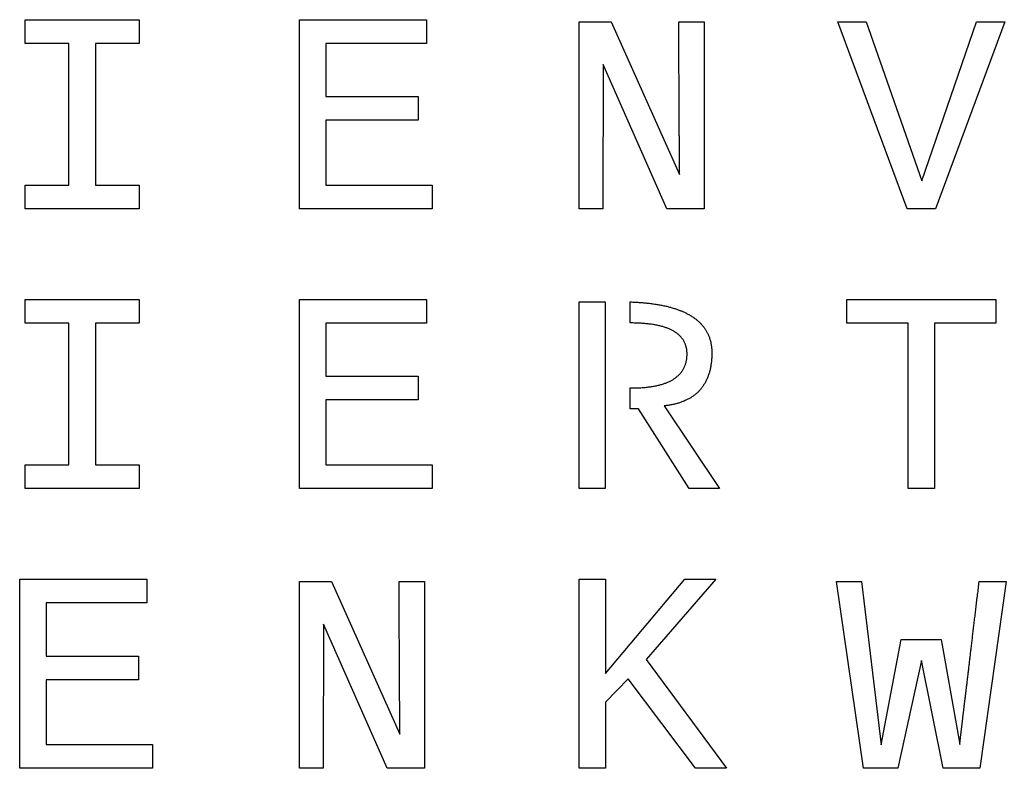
# Model space of a CAD drawing. Extents: x 0 to 500, y 0 to 500.
# Drawn here: x 242.6 to 360.1, y 272 to 361.2 of the extents above; entities that cross this region are included whole.
import ezdxf

# ---------------------------------------------------------------- set-up
doc = ezdxf.new("R2010")
doc.units = 0
doc.layers.get('0').update_dxf_attribs({"linetype": 'continuous'})

# ---------------------------------------------------------------- blocks, each defined once
blk = doc.blocks.new('SHAPESTRING060')
at = {"color": 0}
for points in [[(312.34, 305.31), (309.22, 305.31), (309.22, 327.56), (312.34, 327.56)], [(322.08, 321.24), (322.08, 321.32), (322.08, 321.41), (322.08, 321.49), (322.07, 321.57), (322.07, 321.65), (322.06, 321.73), (322.05, 321.81), (322.04, 321.89), (322.03, 321.97), (322.01, 322.05), (321.99, 322.12), (321.97, 322.2), (321.95, 322.27), (321.93, 322.35), (321.91, 322.42), (321.88, 322.49), (321.85, 322.56), (321.83, 322.63), (321.79, 322.7), (321.76, 322.76), (321.73, 322.83), (321.69, 322.89), (321.65, 322.96), (321.61, 323.02), (321.57, 323.08), (321.53, 323.15), (321.48, 323.21), (321.43, 323.26), (321.38, 323.32), (321.33, 323.38), (321.28, 323.44), (321.23, 323.49), (321.17, 323.55), (321.11, 323.6), (321.05, 323.65), (320.99, 323.7), (320.93, 323.75), (320.86, 323.8), (320.79, 323.85), (320.72, 323.9), (320.65, 323.95), (320.58, 323.99), (320.51, 324.04), (320.43, 324.08), (320.35, 324.12), (320.27, 324.16), (320.19, 324.2), (320.11, 324.24), (320.02, 324.28), (319.94, 324.32), (319.85, 324.36), (319.76, 324.39), (319.67, 324.43), (319.57, 324.46), (319.48, 324.49), (319.38, 324.53), (319.28, 324.56), (319.18, 324.59), (319.08, 324.62), (318.97, 324.64), (318.86, 324.67), (318.76, 324.7), (318.65, 324.72), (318.53, 324.75), (318.42, 324.77), (318.3, 324.79), (318.19, 324.81), (318.07, 324.83), (317.95, 324.85), (317.82, 324.87), (317.7, 324.89), (317.57, 324.9), (317.45, 324.92), (317.32, 324.93), (317.18, 324.94), (317.05, 324.96), (316.92, 324.97), (316.78, 324.98), (316.64, 324.99), (316.5, 325), (316.36, 325), (316.21, 325.01), (316.07, 325.02), (315.92, 325.02), (315.77, 325.02), (315.62, 325.03), (315.46, 325.03), (315.31, 325.03), (315.31, 327.53), (315.46, 327.53), (315.61, 327.52), (315.76, 327.52), (315.91, 327.51), (316.05, 327.5), (316.2, 327.49), (316.34, 327.48), (316.48, 327.47), (316.63, 327.46), (316.77, 327.45), (316.9, 327.44), (317.04, 327.42), (317.18, 327.41), (317.31, 327.4), (317.45, 327.38), (317.58, 327.37), (317.71, 327.35), (317.85, 327.33), (317.97, 327.32), (318.1, 327.3), (318.23, 327.28), (318.36, 327.26), (318.48, 327.24), (318.61, 327.22), (318.73, 327.2), (318.85, 327.18), (318.97, 327.16), (319.09, 327.13), (319.21, 327.11), (319.32, 327.08), (319.44, 327.06), (319.55, 327.03), (319.67, 327.01), (319.78, 326.98), (319.89, 326.95), (320, 326.92), (320.11, 326.89), (320.21, 326.86), (320.32, 326.83), (320.43, 326.8), (320.53, 326.77), (320.63, 326.74), (320.73, 326.71), (320.83, 326.67), (320.93, 326.64), (321.03, 326.6), (321.13, 326.57), (321.22, 326.53), (321.32, 326.49), (321.41, 326.46), (321.5, 326.42), (321.59, 326.38), (321.68, 326.34), (321.77, 326.3), (321.86, 326.26), (321.94, 326.22), (322.03, 326.17), (322.11, 326.13), (322.19, 326.09), (322.28, 326.04), (322.36, 326), (322.43, 325.95), (322.51, 325.91), (322.59, 325.86), (322.66, 325.81), (322.74, 325.76), (322.81, 325.71), (322.88, 325.66), (322.95, 325.61), (323.02, 325.56), (323.09, 325.51), (323.16, 325.46), (323.23, 325.41), (323.29, 325.35), (323.35, 325.3), (323.42, 325.25), (323.48, 325.19), (323.54, 325.13), (323.6, 325.08), (323.65, 325.02), (323.71, 324.96), (323.77, 324.9), (323.82, 324.84), (323.87, 324.78), (323.92, 324.72), (323.98, 324.66), (324.02, 324.6), (324.07, 324.54), (324.12, 324.47), (324.17, 324.41), (324.21, 324.34), (324.25, 324.28), (324.3, 324.21), (324.34, 324.15), (324.38, 324.08), (324.42, 324.01), (324.45, 323.94), (324.49, 323.87), (324.53, 323.8), (324.56, 323.73), (324.59, 323.66), (324.63, 323.59), (324.66, 323.52), (324.69, 323.44), (324.71, 323.37), (324.74, 323.3), (324.77, 323.22), (324.79, 323.14), (324.81, 323.07), (324.84, 322.99), (324.86, 322.91), (324.88, 322.83), (324.9, 322.76), (324.91, 322.68), (324.93, 322.6), (324.95, 322.51), (324.96, 322.43), (324.97, 322.35), (324.98, 322.27), (325, 322.18), (325, 322.1), (325.01, 322.01), (325.02, 321.93), (325.03, 321.84), (325.03, 321.75), (325.03, 321.67), (325.04, 321.58), (325.04, 321.49), (325.04, 321.4), (325.03, 321.28), (325.03, 321.16), (325.03, 321.05), (325.02, 320.93), (325.02, 320.82), (325.01, 320.7), (325, 320.59), (324.99, 320.48), (324.98, 320.37), (324.96, 320.26), (324.95, 320.16), (324.93, 320.05), (324.92, 319.94), (324.9, 319.84), (324.88, 319.74), (324.86, 319.63), (324.84, 319.53), (324.82, 319.43), (324.79, 319.34), (324.77, 319.24), (324.74, 319.14), (324.71, 319.05), (324.68, 318.95), (324.65, 318.86), (324.62, 318.77), (324.59, 318.68), (324.56, 318.59), (324.52, 318.5), (324.48, 318.41), (324.45, 318.33), (324.41, 318.24), (324.37, 318.16), (324.33, 318.08), (324.28, 317.99), (324.24, 317.91), (324.2, 317.83), (324.15, 317.76), (324.1, 317.68), (324.05, 317.6), (324, 317.53), (323.95, 317.45), (323.9, 317.38), (323.85, 317.31), (323.79, 317.24), (323.74, 317.17), (323.68, 317.1), (323.62, 317.04), (323.56, 316.97), (323.5, 316.91), (323.44, 316.84), (323.37, 316.78), (323.31, 316.72), (323.24, 316.66), (323.18, 316.6), (323.11, 316.54), (323.04, 316.49), (322.97, 316.43), (322.9, 316.38), (322.82, 316.32), (322.75, 316.27), (322.67, 316.22), (322.6, 316.17), (322.52, 316.12), (322.44, 316.07), (322.36, 316.03), (322.28, 315.98), (322.19, 315.94), (322.11, 315.89), (322.02, 315.85), (321.94, 315.81), (321.85, 315.77), (321.76, 315.73), (321.67, 315.7), (321.58, 315.66), (321.48, 315.62), (321.39, 315.59), (321.29, 315.56), (321.2, 315.53), (321.1, 315.49), (321, 315.46), (320.9, 315.44), (320.8, 315.41), (320.7, 315.38), (320.59, 315.36), (320.49, 315.33), (320.38, 315.31), (320.27, 315.29), (320.16, 315.27), (320.05, 315.25), (319.94, 315.23), (319.83, 315.21), (319.71, 315.2), (319.6, 315.18), (319.48, 315.17), (319.37, 315.16), (325.96, 305.31), (322.33, 305.31), (316.3, 314.79), (315.31, 314.79), (315.31, 317.28), (315.46, 317.28), (315.61, 317.28), (315.75, 317.28), (315.9, 317.28), (316.04, 317.29), (316.18, 317.29), (316.32, 317.3), (316.46, 317.31), (316.59, 317.31), (316.73, 317.32), (316.86, 317.33), (316.99, 317.34), (317.12, 317.35), (317.25, 317.37), (317.37, 317.38), (317.5, 317.4), (317.62, 317.41), (317.74, 317.43), (317.86, 317.45), (317.98, 317.47), (318.09, 317.49), (318.21, 317.51), (318.32, 317.53), (318.43, 317.55), (318.54, 317.58), (318.65, 317.6), (318.75, 317.63), (318.86, 317.66), (318.96, 317.68), (319.06, 317.71), (319.16, 317.74), (319.26, 317.77), (319.35, 317.81), (319.45, 317.84), (319.54, 317.87), (319.63, 317.91), (319.72, 317.95), (319.81, 317.98), (319.89, 318.02), (319.98, 318.06), (320.06, 318.1), (320.14, 318.14), (320.22, 318.19), (320.3, 318.23), (320.38, 318.27), (320.45, 318.32), (320.52, 318.37), (320.59, 318.41), (320.66, 318.46), (320.73, 318.51), (320.8, 318.56), (320.86, 318.61), (320.92, 318.67), (320.99, 318.72), (321.05, 318.77), (321.1, 318.83), (321.16, 318.89), (321.21, 318.94), (321.27, 319), (321.32, 319.06), (321.37, 319.12), (321.42, 319.18), (321.46, 319.25), (321.51, 319.31), (321.55, 319.38), (321.59, 319.44), (321.63, 319.51), (321.67, 319.58), (321.7, 319.65), (321.74, 319.72), (321.77, 319.79), (321.8, 319.86), (321.83, 319.93), (321.86, 320), (321.89, 320.08), (321.91, 320.16), (321.93, 320.23), (321.96, 320.31), (321.97, 320.39), (321.99, 320.47), (322.01, 320.55), (322.02, 320.63), (322.04, 320.72), (322.05, 320.8), (322.06, 320.88), (322.07, 320.97), (322.07, 321.06), (322.08, 321.15)]]:
    blk.add_lwpolyline(points, close=True, dxfattribs=at)

msp = doc.modelspace()

# ---------------------------------------------------------------- linework, layer by layer
at = {"color": 0}
for points in [[(243.21, 361.15), (256.79, 361.15), (256.79, 358.34), (251.58, 358.34), (251.58, 341.46), (256.79, 341.46), (256.79, 338.64), (243.21, 338.64), (243.21, 341.46), (248.42, 341.46), (248.42, 358.34), (243.21, 358.34)], [(275.89, 338.64), (275.89, 361.15), (291.04, 361.15), (291.04, 358.34), (279.04, 358.34), (279.04, 352.01), (290.05, 352.01), (290.05, 349.19), (279.04, 349.19), (279.04, 341.46), (291.71, 341.46), (291.71, 338.64)], [(319.66, 338.64), (312.08, 355.81), (312.06, 338.64), (309.22, 338.64), (309.22, 360.89), (313.05, 360.89), (321.19, 342.72), (321.19, 342.72), (321.19, 342.72), (321.19, 342.72), (321.19, 342.73), (321.19, 342.73), (321.19, 342.74), (321.19, 342.75), (321.19, 342.76), (321.19, 342.76), (321.19, 342.77), (321.19, 342.79), (321.19, 342.8), (321.19, 342.81), (321.19, 342.83), (321.19, 342.84), (321.19, 342.86), (321.19, 342.88), (321.19, 342.9), (321.19, 342.92), (321.19, 342.94), (321.19, 342.96), (321.19, 342.99), (321.19, 343.01), (321.19, 343.04), (321.19, 343.06), (321.19, 343.09), (321.19, 343.12), (321.19, 343.15), (321.19, 343.18), (321.19, 343.21), (321.19, 343.25), (321.19, 343.28), (321.19, 343.32), (321.19, 343.35), (321.19, 343.39), (321.19, 343.43), (321.19, 343.47), (321.19, 343.51), (321.19, 343.55), (321.18, 343.6), (321.18, 343.64), (321.18, 343.69), (321.18, 343.73), (321.18, 343.78), (321.18, 343.83), (321.18, 343.88), (321.18, 343.93), (321.18, 343.98), (321.18, 344.04), (321.18, 344.09), (321.18, 344.15), (321.18, 344.2), (321.18, 344.26), (321.18, 344.32), (321.18, 344.38), (321.18, 344.44), (321.18, 344.5), (321.18, 344.57), (321.18, 344.63), (321.18, 344.69), (321.18, 344.76), (321.18, 344.83), (321.18, 344.9), (321.18, 344.97), (321.18, 345.04), (321.18, 345.11), (321.18, 345.18), (321.18, 345.26), (321.18, 345.33), (321.18, 345.41), (321.17, 345.49), (321.17, 345.56), (321.17, 345.64), (321.17, 345.72), (321.17, 345.81), (321.17, 345.89), (321.17, 345.97), (321.17, 346.06), (321.17, 346.14), (321.17, 346.23), (321.17, 346.32), (321.17, 346.41), (321.17, 346.5), (321.17, 346.59), (321.17, 346.68), (321.17, 346.78), (321.17, 346.87), (321.17, 346.97), (321.17, 347.06), (321.17, 347.16), (321.17, 347.26), (321.16, 347.36), (321.16, 347.46), (321.16, 347.57), (321.16, 347.67), (321.16, 347.78), (321.16, 347.88), (321.16, 347.99), (321.16, 348.1), (321.16, 348.21), (321.16, 348.32), (321.16, 348.43), (321.16, 348.54), (321.16, 348.65), (321.16, 348.77), (321.16, 348.88), (321.16, 349), (321.15, 349.12), (321.15, 349.24), (321.15, 349.36), (321.15, 349.48), (321.15, 349.6), (321.15, 349.72), (321.15, 349.85), (321.15, 349.97), (321.15, 350.1), (321.15, 350.23), (321.15, 350.36), (321.15, 350.49), (321.15, 350.62), (321.15, 350.75), (321.15, 350.88), (321.14, 351.02), (321.14, 351.15), (321.14, 351.29), (321.14, 351.43), (321.14, 351.57), (321.14, 351.71), (321.14, 351.85), (321.14, 351.99), (321.14, 352.13), (321.14, 352.28), (321.14, 352.42), (321.14, 352.57), (321.14, 352.72), (321.13, 352.87), (321.13, 353.01), (321.13, 353.17), (321.13, 353.32), (321.13, 353.47), (321.13, 353.62), (321.13, 353.78), (321.13, 353.94), (321.13, 354.09), (321.13, 354.25), (321.13, 354.41), (321.13, 354.57), (321.12, 354.73), (321.12, 354.9), (321.12, 355.06), (321.12, 355.23), (321.12, 355.39), (321.12, 355.56), (321.12, 355.73), (321.12, 355.9), (321.12, 356.07), (321.12, 356.24), (321.12, 356.41), (321.11, 356.59), (321.11, 356.76), (321.11, 356.94), (321.11, 357.12), (321.11, 357.29), (321.11, 357.47), (321.11, 357.65), (321.11, 357.83), (321.11, 358.02), (321.11, 358.2), (321.1, 358.39), (321.1, 358.57), (321.1, 358.76), (321.1, 358.95), (321.1, 359.14), (321.1, 359.33), (321.1, 359.52), (321.1, 359.71), (321.1, 359.9), (321.1, 360.1), (321.09, 360.29), (321.09, 360.49), (321.09, 360.69), (321.09, 360.89), (324.12, 360.89), (324.12, 338.64)], [(351.71, 338.64), (348.31, 338.64), (340.05, 360.89), (343.43, 360.89), (350.07, 341.96), (356.59, 360.89), (359.96, 360.89)], [(243.21, 327.82), (256.79, 327.82), (256.79, 325.01), (251.58, 325.01), (251.58, 308.12), (256.79, 308.12), (256.79, 305.31), (243.21, 305.31), (243.21, 308.12), (248.42, 308.12), (248.42, 325.01), (243.21, 325.01)], [(275.89, 305.31), (275.89, 327.82), (291.04, 327.82), (291.04, 325.01), (279.04, 325.01), (279.04, 318.67), (290.05, 318.67), (290.05, 315.86), (279.04, 315.86), (279.04, 308.12), (291.71, 308.12), (291.71, 305.31)], [(351.58, 325.01), (351.58, 305.31), (348.44, 305.31), (348.44, 325.01), (341.14, 325.01), (341.14, 327.82), (358.88, 327.82), (358.88, 325.01)], [(242.55, 271.98), (242.55, 294.49), (257.71, 294.49), (257.71, 291.67), (245.71, 291.67), (245.71, 285.34), (256.72, 285.34), (256.72, 282.53), (245.71, 282.53), (245.71, 274.79), (258.38, 274.79), (258.38, 271.98)], [(286.33, 271.98), (278.74, 289.14), (278.72, 271.98), (275.89, 271.98), (275.89, 294.22), (279.71, 294.22), (287.86, 276.05), (287.86, 276.05), (287.86, 276.06), (287.86, 276.06), (287.86, 276.06), (287.86, 276.07), (287.86, 276.07), (287.86, 276.08), (287.86, 276.09), (287.86, 276.1), (287.86, 276.11), (287.86, 276.12), (287.86, 276.13), (287.86, 276.15), (287.86, 276.16), (287.86, 276.18), (287.86, 276.19), (287.86, 276.21), (287.86, 276.23), (287.86, 276.25), (287.86, 276.27), (287.86, 276.3), (287.85, 276.32), (287.85, 276.34), (287.85, 276.37), (287.85, 276.4), (287.85, 276.42), (287.85, 276.45), (287.85, 276.48), (287.85, 276.51), (287.85, 276.55), (287.85, 276.58), (287.85, 276.62), (287.85, 276.65), (287.85, 276.69), (287.85, 276.73), (287.85, 276.76), (287.85, 276.8), (287.85, 276.85), (287.85, 276.89), (287.85, 276.93), (287.85, 276.98), (287.85, 277.02), (287.85, 277.07), (287.85, 277.12), (287.85, 277.16), (287.85, 277.21), (287.85, 277.26), (287.85, 277.32), (287.85, 277.37), (287.85, 277.42), (287.85, 277.48), (287.85, 277.54), (287.85, 277.59), (287.85, 277.65), (287.85, 277.71), (287.85, 277.77), (287.85, 277.84), (287.85, 277.9), (287.85, 277.96), (287.85, 278.03), (287.85, 278.09), (287.84, 278.16), (287.84, 278.23), (287.84, 278.3), (287.84, 278.37), (287.84, 278.44), (287.84, 278.52), (287.84, 278.59), (287.84, 278.66), (287.84, 278.74), (287.84, 278.82), (287.84, 278.9), (287.84, 278.98), (287.84, 279.06), (287.84, 279.14), (287.84, 279.22), (287.84, 279.31), (287.84, 279.39), (287.84, 279.48), (287.84, 279.56), (287.84, 279.65), (287.84, 279.74), (287.84, 279.83), (287.84, 279.92), (287.83, 280.02), (287.83, 280.11), (287.83, 280.2), (287.83, 280.3), (287.83, 280.4), (287.83, 280.5), (287.83, 280.6), (287.83, 280.7), (287.83, 280.8), (287.83, 280.9), (287.83, 281), (287.83, 281.11), (287.83, 281.21), (287.83, 281.32), (287.83, 281.43), (287.83, 281.54), (287.83, 281.65), (287.83, 281.76), (287.82, 281.87), (287.82, 281.99), (287.82, 282.1), (287.82, 282.22), (287.82, 282.33), (287.82, 282.45), (287.82, 282.57), (287.82, 282.69), (287.82, 282.81), (287.82, 282.93), (287.82, 283.06), (287.82, 283.18), (287.82, 283.31), (287.82, 283.43), (287.82, 283.56), (287.81, 283.69), (287.81, 283.82), (287.81, 283.95), (287.81, 284.08), (287.81, 284.22), (287.81, 284.35), (287.81, 284.49), (287.81, 284.62), (287.81, 284.76), (287.81, 284.9), (287.81, 285.04), (287.81, 285.18), (287.81, 285.32), (287.81, 285.47), (287.8, 285.61), (287.8, 285.76), (287.8, 285.9), (287.8, 286.05), (287.8, 286.2), (287.8, 286.35), (287.8, 286.5), (287.8, 286.65), (287.8, 286.8), (287.8, 286.96), (287.8, 287.11), (287.8, 287.27), (287.79, 287.43), (287.79, 287.59), (287.79, 287.75), (287.79, 287.91), (287.79, 288.07), (287.79, 288.23), (287.79, 288.39), (287.79, 288.56), (287.79, 288.73), (287.79, 288.89), (287.79, 289.06), (287.78, 289.23), (287.78, 289.4), (287.78, 289.57), (287.78, 289.75), (287.78, 289.92), (287.78, 290.1), (287.78, 290.27), (287.78, 290.45), (287.78, 290.63), (287.78, 290.81), (287.78, 290.99), (287.77, 291.17), (287.77, 291.35), (287.77, 291.53), (287.77, 291.72), (287.77, 291.91), (287.77, 292.09), (287.77, 292.28), (287.77, 292.47), (287.77, 292.66), (287.76, 292.85), (287.76, 293.04), (287.76, 293.24), (287.76, 293.43), (287.76, 293.63), (287.76, 293.82), (287.76, 294.02), (287.76, 294.22), (290.79, 294.22), (290.79, 271.98)], [(323.09, 271.98), (315.06, 282.63), (312.37, 279.85), (312.37, 271.98), (309.22, 271.98), (309.22, 294.49), (312.37, 294.49), (312.37, 283.25), (321.81, 294.49), (325.51, 294.49), (317.2, 284.92), (326.78, 271.98)], [(356.99, 271.98), (352.61, 271.98), (350.04, 284.82), (347.22, 271.98), (343.1, 271.98), (339.88, 294.22), (342.88, 294.22), (345.22, 274.78), (347.59, 287.33), (352.37, 287.33), (354.58, 274.81), (354.58, 274.81), (354.58, 274.81), (354.58, 274.82), (354.58, 274.82), (354.58, 274.82), (354.58, 274.83), (354.58, 274.84), (354.58, 274.84), (354.58, 274.85), (354.58, 274.86), (354.59, 274.87), (354.59, 274.88), (354.59, 274.9), (354.59, 274.91), (354.59, 274.92), (354.59, 274.94), (354.6, 274.96), (354.6, 274.98), (354.6, 274.99), (354.6, 275.01), (354.6, 275.03), (354.61, 275.06), (354.61, 275.08), (354.61, 275.1), (354.62, 275.13), (354.62, 275.15), (354.62, 275.18), (354.63, 275.21), (354.63, 275.24), (354.63, 275.27), (354.64, 275.3), (354.64, 275.33), (354.64, 275.36), (354.65, 275.4), (354.65, 275.43), (354.66, 275.47), (354.66, 275.5), (354.67, 275.54), (354.67, 275.58), (354.67, 275.62), (354.68, 275.66), (354.68, 275.7), (354.69, 275.75), (354.69, 275.79), (354.7, 275.83), (354.71, 275.88), (354.71, 275.93), (354.72, 275.98), (354.72, 276.02), (354.73, 276.07), (354.74, 276.13), (354.74, 276.18), (354.75, 276.23), (354.75, 276.28), (354.76, 276.34), (354.77, 276.4), (354.77, 276.45), (354.78, 276.51), (354.79, 276.57), (354.8, 276.63), (354.8, 276.69), (354.81, 276.75), (354.82, 276.82), (354.83, 276.88), (354.83, 276.95), (354.84, 277.01), (354.85, 277.08), (354.86, 277.15), (354.87, 277.22), (354.87, 277.29), (354.88, 277.36), (354.89, 277.43), (354.9, 277.5), (354.91, 277.58), (354.92, 277.65), (354.93, 277.73), (354.94, 277.81), (354.95, 277.89), (354.95, 277.96), (354.96, 278.05), (354.97, 278.13), (354.98, 278.21), (354.99, 278.29), (355, 278.38), (355.01, 278.46), (355.02, 278.55), (355.03, 278.64), (355.05, 278.72), (355.06, 278.81), (355.07, 278.9), (355.08, 279), (355.09, 279.09), (355.1, 279.18), (355.11, 279.28), (355.12, 279.37), (355.13, 279.47), (355.15, 279.57), (355.16, 279.66), (355.17, 279.76), (355.18, 279.86), (355.19, 279.97), (355.21, 280.07), (355.22, 280.17), (355.23, 280.28), (355.24, 280.38), (355.26, 280.49), (355.27, 280.6), (355.28, 280.7), (355.3, 280.81), (355.31, 280.93), (355.32, 281.04), (355.34, 281.15), (355.35, 281.26), (355.36, 281.38), (355.38, 281.49), (355.39, 281.61), (355.4, 281.73), (355.42, 281.85), (355.43, 281.97), (355.45, 282.09), (355.46, 282.21), (355.48, 282.33), (355.49, 282.46), (355.51, 282.58), (355.52, 282.71), (355.54, 282.83), (355.55, 282.96), (355.57, 283.09), (355.58, 283.22), (355.6, 283.35), (355.61, 283.48), (355.63, 283.62), (355.65, 283.75), (355.66, 283.88), (355.68, 284.02), (355.69, 284.16), (355.71, 284.29), (355.73, 284.43), (355.74, 284.57), (355.76, 284.71), (355.78, 284.86), (355.8, 285), (355.81, 285.14), (355.83, 285.29), (355.85, 285.43), (355.86, 285.58), (355.88, 285.73), (355.9, 285.88), (355.92, 286.03), (355.94, 286.18), (355.95, 286.33), (355.97, 286.49), (355.99, 286.64), (356.01, 286.79), (356.03, 286.95), (356.05, 287.11), (356.07, 287.27), (356.09, 287.43), (356.1, 287.59), (356.12, 287.75), (356.14, 287.91), (356.16, 288.07), (356.18, 288.24), (356.2, 288.4), (356.22, 288.57), (356.24, 288.73), (356.26, 288.9), (356.28, 289.07), (356.3, 289.24), (356.32, 289.41), (356.34, 289.59), (356.36, 289.76), (356.38, 289.93), (356.41, 290.11), (356.43, 290.29), (356.45, 290.46), (356.47, 290.64), (356.49, 290.82), (356.51, 291), (356.53, 291.18), (356.56, 291.36), (356.58, 291.55), (356.6, 291.73), (356.62, 291.92), (356.64, 292.1), (356.67, 292.29), (356.69, 292.48), (356.71, 292.67), (356.73, 292.86), (356.76, 293.05), (356.78, 293.24), (356.8, 293.44), (356.83, 293.63), (356.85, 293.83), (356.87, 294.02), (356.9, 294.22), (360.13, 294.22)]]:
    msp.add_lwpolyline(points, close=True, dxfattribs=at)

# ---------------------------------------------------------------- block references
msp.add_blockref('SHAPESTRING060', (0, 0), dxfattribs=at)

doc.saveas('drawing.dxf')
